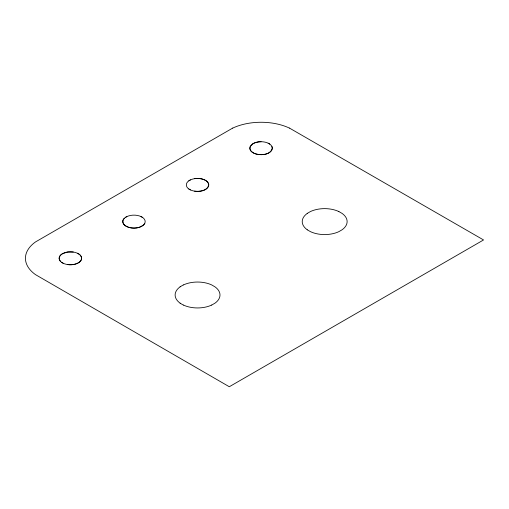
<?xml version="1.0" encoding="UTF-8"?>
<svg xmlns="http://www.w3.org/2000/svg" width="509" height="509" viewBox="0 0 509 509"><rect width="100%" height="100%" fill="white"/><g stroke="black" fill="none" stroke-linecap="round" stroke-linejoin="round"><path stroke-width="0.76" d="M144.804 223.279L143.691 224.851L141.05 226.639M124.221 218.361C121.155 221.091 123.553 225.487 126.868 226.639A11.217 6.477 0 0 0 141.044 226.632M125.239 217.508L126.862 216.573M188.801 180.81L190.423 179.874M252.362 144.117L253.991 143.175A11.217 6.477 0 0 1 269.032 143.633L269.802 144.117M180.084 286.809L183.335 284.932M307.207 213.411L310.458 211.54A22.441 12.954 0 0 1 338.848 211.559M232.715 128.077L35.528 241.921A44.875 25.908 0 0 0 35.547 274.669L229.298 386.738L483.55 239.949L289.449 128.077M211.706 305.063L214.957 303.186A22.434 12.954 0 0 0 214.938 286.815L211.706 284.932A22.434 12.954 0 0 0 183.38 284.957M194.61 178.64C198.574 178.131 202.83 178.595 206.24 180.81A11.223 6.477 0 0 1 206.228 188.998L204.612 189.94A11.223 6.477 0 0 1 189.335 189.329A11.223 6.477 0 0 1 189.335 180.479A11.223 6.477 0 0 1 204.618 179.881C206.635 180.854 208.588 182.534 208.754 184.907C207.545 190.939 199.681 191.81 194.61 191.174M73.296 252.038L67.481 252.038L62.448 253.717A11.281 6.515 0 0 0 59.152 258.305A11.274 6.509 0 0 0 60.666 261.543M67.481 264.565C71.445 265.081 75.707 264.616 79.111 262.396A11.223 6.477 0 0 0 72.946 251.987A11.223 6.477 0 0 0 59.477 259.762A11.223 6.477 0 0 0 77.495 263.318C79.512 262.358 81.465 260.672 81.631 258.305L81.243 256.625L80.129 255.06M268.173 143.175L269.026 143.621A11.217 6.477 0 0 1 269.795 152.299L268.173 153.241A11.217 6.477 0 0 1 254.016 153.228L252.369 152.306M338.829 211.534L342.08 213.411A22.441 12.954 0 0 1 342.067 229.788L338.829 231.671A22.441 12.954 0 0 1 310.471 231.659L307.207 229.794M190.43 189.94L188.801 189.004M141.05 216.573L142.673 217.508M183.335 305.063L180.084 303.186M77.489 253.266L79.111 254.207M63.301 263.338L61.678 262.396M271.933 146.528L272.321 148.208C270.623 155.124 261.13 155.5 255.461 153.826A11.192 6.464 0 0 1 250.231 149.888L249.843 148.208L250.231 146.528L253.138 143.621A11.274 6.509 0 0 1 261.079 141.718M232.734 128.09A44.875 25.908 0 0 1 289.436 128.09M252.407 152.299A11.217 6.477 0 0 1 252.407 144.117M307.277 229.788A22.441 12.954 0 0 1 307.277 213.417M211.731 305.037A22.434 12.954 0 0 1 183.38 305.037M180.161 303.179A22.434 12.954 0 0 1 180.167 286.815M142.673 225.697L139.574 227.224A11.268 6.502 0 0 1 131.042 227.873L128.344 227.224L125.239 225.697A11.217 6.477 0 0 1 126.315 216.872A11.217 6.477 0 0 1 141.636 216.872A11.217 6.477 0 0 1 142.666 225.697"/></g></svg>
